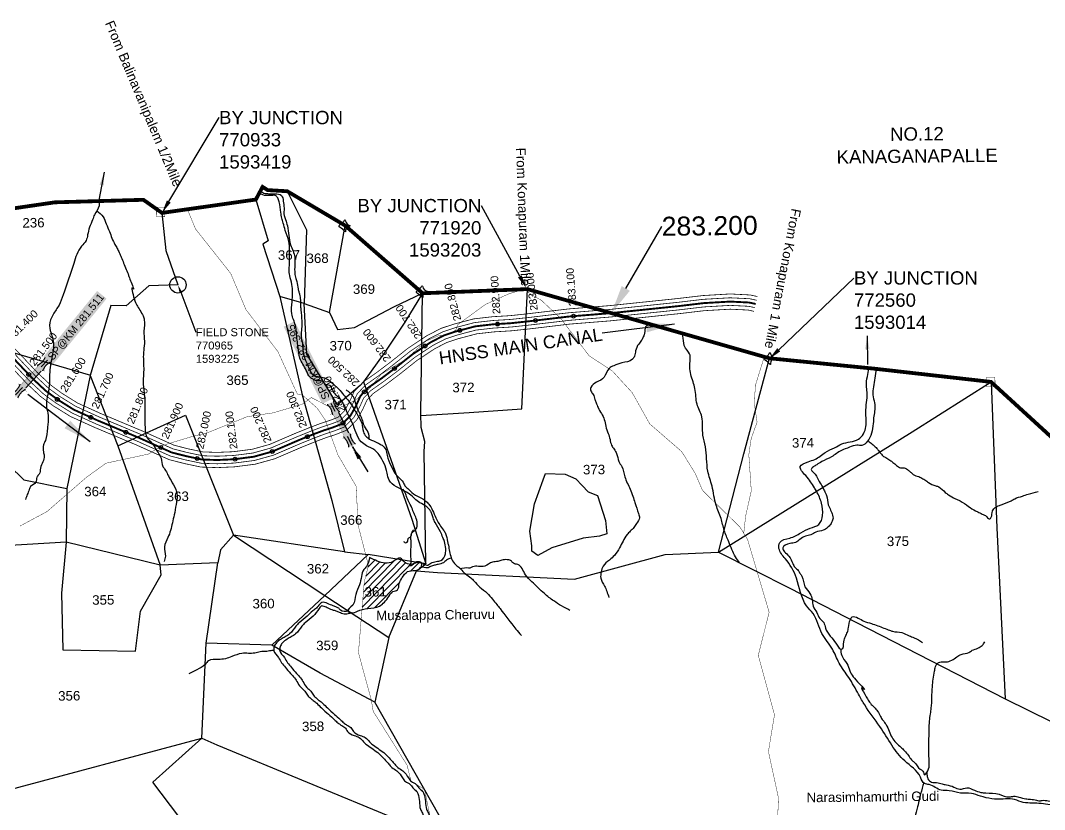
# Model space of a CAD drawing. Header units: feet. Extents: x 764898 to 774910, y 1587357 to 1595279.
# Drawn here: x 770601 to 773295, y 1591840 to 1593917 of the extents above; entities that cross this region are included whole.
import ezdxf
from ezdxf import colors
from ezdxf.entities.mleader import LeaderData, LeaderLine
from ezdxf.enums import TextEntityAlignment as Align
from ezdxf.math import Vec2, Vec3

# ---------------------------------------------------------------- set-up
doc = ezdxf.new("R2010")
doc.units = ezdxf.units.FT
doc.header["$LTSCALE"] = 15
doc.header["$MEASUREMENT"] = 0
doc.header["$PDMODE"] = 32
doc.header["$PDSIZE"] = 10
doc.linetypes.add('HIDDEN2', pattern=[0.1875, 0.125, -0.0625])
for name, color, linetype in [('CANAL1', 7, 'Continuous'), ('CRDS STONES', 7, 'Continuous'), ('CSMark', 72, 'Continuous'), ('HILL', 17, 'Continuous'), ('PLOT', 7, 'Continuous'), ('PLOT NO', 7, 'Continuous'), ('ROADS', 6, 'Continuous'), ('STRUCTURE', 5, 'Continuous'), ('TANKS-STREAM', 4, 'Continuous'), ('VILLAGE STONES', 240, 'Continuous')]:
    doc.layers.add(name, color=color, linetype=linetype)
doc.layers.add('VILLAGE BOUNDRY', color=5, linetype='HIDDEN2', lineweight=100)
doc.styles.add('CANAL', font='Cambria.ttf')
doc.styles.get("Standard").update_dxf_attribs({"font": 'arial.ttf'})
doc.linetypes.add('DOTS', pattern='A,1e-06,-3,["●",Standard,S=3,R=0,X=-1.25,Y=-1.25],-3', length=6.000001)
doc.dimstyles.new('CRDS', dxfattribs={"dimtxt": 20, "dimasz": 35, "dimexe": 0.18, "dimexo": 0.0625, "dimgap": 0.09, "dimtad": 0, "dimtih": 1, "dimtoh": 1, "dimdec": 0, "dimzin": 2, "dimdsep": 46, "dimtxsty": 'CANAL', "dimcen": 0.09, "dimclrt": 256, "dimadec": 0, "dimazin": 0, "dimtfac": 1, "dimtdec": 0, "dimtofl": 0, "dimtmove": 0, "dimatfit": 3, "dimfxl": 1, "dimtfill": 2, "dimtfillclr": 5, "dimtolj": 1, "dimtzin": 0, "dimarcsym": 0})
doc.dimstyles.get("Standard").update_dxf_attribs({"dimtxt": 0.18, "dimasz": 0.18, "dimexe": 0.18, "dimexo": 0.0625, "dimgap": 0.09, "dimtad": 0, "dimtih": 1, "dimtoh": 1, "dimdec": 4, "dimzin": 0, "dimdsep": 46, "dimtxsty": 'Standard', "dimcen": 0.09, "dimadec": 0, "dimazin": 0, "dimtfac": 1, "dimtdec": 4, "dimtofl": 0, "dimtmove": 0, "dimatfit": 3, "dimfxl": 1, "dimtolj": 1, "dimtzin": 0, "dimarcsym": 0})

# ---------------------------------------------------------------- blocks, each defined once
blk = doc.blocks.new('SP')
at = {"layer": 'STRUCTURE'}
h = blk.add_hatch(dxfattribs=at)
h.set_pattern_fill('DASH', color=256, scale=8, style=0)
edge = h.paths.add_edge_path()
edge.add_spline(control_points=[(769825.7, 1706742.1), (769825.3, 1706741.8), (769823.8, 1706740.8), (769820.9, 1706740.3), (769817, 1706739.7), (769811.4, 1706738.9), (769804, 1706739.7), (769798.4, 1706741), (769795.6, 1706741.6)], knot_values=[0, 0, 0, 0, 1.613557, 5.24513, 8.624976, 13.470124, 22.190216, 30.746377, 30.746377, 30.746377, 30.746377], degree=3, periodic=0)
edge.add_line((769795.6, 1706741.6), (769792.6, 1706739.6))
edge.add_line((769792.6, 1706739.6), (769732.6, 1706739.6))
edge.add_line((769732.6, 1706739.6), (769729.6, 1706741.6))
edge.add_spline(control_points=[(769729.6, 1706741.6), (769726.9, 1706740.9), (769721.3, 1706739.5), (769713.9, 1706738.5), (769708.3, 1706739.1), (769704.4, 1706739.6), (769701.5, 1706740), (769700, 1706741), (769699.5, 1706741.3)], knot_values=[0, 0, 0, 0, 8.556161, 17.276253, 22.121402, 25.501247, 29.13282, 30.746377, 30.746377, 30.746377, 30.746377], degree=3, periodic=0)
edge.add_line((769699.5, 1706741.3), (769699.5, 1706722.1))
edge.add_spline(control_points=[(769699.5, 1706722.1), (769700, 1706722.4), (769701.4, 1706723.4), (769704.3, 1706724), (769708.2, 1706724.5), (769713.8, 1706725.3), (769721.2, 1706724.5), (769726.8, 1706723.3), (769729.6, 1706722.6)], knot_values=[0, 0, 0, 0, 1.613557, 5.24513, 8.624976, 13.470124, 22.190216, 30.746377, 30.746377, 30.746377, 30.746377], degree=3, periodic=0)
edge.add_line((769729.6, 1706722.6), (769732.6, 1706724.6))
edge.add_line((769732.6, 1706724.6), (769792.6, 1706724.6))
edge.add_line((769792.6, 1706724.6), (769795.6, 1706722.6))
edge.add_spline(control_points=[(769795.6, 1706722.6), (769798.4, 1706723.3), (769803.9, 1706724.8), (769811.3, 1706725.8), (769817, 1706725.1), (769820.9, 1706724.7), (769823.8, 1706724.2), (769825.2, 1706723.3), (769825.7, 1706723)], knot_values=[0, 0, 0, 0, 8.556161, 17.276253, 22.121402, 25.501247, 29.13282, 30.746377, 30.746377, 30.746377, 30.746377], degree=3, periodic=0)
edge.add_line((769825.7, 1706723), (769825.7, 1706742.1))
h.paths.add_polyline_path([(769764.2, 1706732.1, -1), (769761.1, 1706732.1, -1)], flags=0)
h.paths.add_polyline_path([(769761.1, 1706732.1, 1), (769764.2, 1706732.1, 1)], flags=16)
at = {"layer": 'STRUCTURE', "const_width": 0.628}
for points in [[(769726.6, 1706747.6), (769726.6, 1706743.6), (769732.6, 1706739.6), (769792.6, 1706739.6), (769798.6, 1706743.6), (769798.6, 1706747.6)], [(769726.6, 1706716.6), (769726.6, 1706720.6), (769732.6, 1706724.6), (769792.6, 1706724.6), (769798.6, 1706720.6), (769798.6, 1706716.6)]]:
    blk.add_lwpolyline(points, dxfattribs=at)
at = {"layer": 'STRUCTURE', "color": 3}
blk.add_lwpolyline([(769732.6, 1706724.6), (769792.6, 1706724.6)], dxfattribs=at)
blk.add_lwpolyline([(769732.6, 1706724.6), (769792.6, 1706724.6)], dxfattribs=at)
at = {"layer": 'STRUCTURE', "color": 0}
blk.add_circle((769762.6, 1706732.1), 1.55, dxfattribs=at)
at = {"layer": 'STRUCTURE'}
for points in [[(769699.5, 1706741.3), (769700.9, 1706740.5), (769704.4, 1706739.6), (769707.8, 1706739.2), (769712.6, 1706738.8), (769721.3, 1706739.7), (769729.6, 1706741.6)], [(769699.5, 1706722.1), (769700.9, 1706723), (769704.4, 1706724), (769707.7, 1706724.5), (769712.5, 1706725), (769721.2, 1706724.4), (769729.6, 1706722.6)], [(769825.7, 1706742.1), (769824.3, 1706741.3), (769820.8, 1706740.3), (769817.5, 1706739.8), (769812.7, 1706739.2), (769804, 1706739.9), (769795.6, 1706741.6)], [(769825.7, 1706723), (769824.3, 1706723.8), (769820.8, 1706724.7), (769817.4, 1706725.1), (769812.6, 1706725.5), (769803.9, 1706724.6), (769795.6, 1706722.6)]]:
    blk.add_spline(points, degree=3, dxfattribs=at)
at = {"layer": 'STRUCTURE', "color": 0}
blk.add_text('STREAM', height=5, dxfattribs=at).set_placement((769684.3, 1706732.1), align=Align.MIDDLE_CENTER)
for points in [[(769727.4, 1706732.1), (769700.8, 1706732.1)], [(769824.4, 1706732.1), (769800.5, 1706732.1)]]:
    blk.add_leader(points, dimstyle='Standard', override={"dimasz": 10, "dimgap": 0.09, "dimtad": 0}, dxfattribs=at)

msp = doc.modelspace()

# ---------------------------------------------------------------- hatches: boundary and pattern name
at = {"layer": 'TANKS-STREAM'}
h = msp.add_hatch(dxfattribs=at)
h.set_pattern_fill('ANSI31,_O', color=256, scale=100, angle=0.6396)
h.set_pattern_definition([(45.6396011, (0, 0), (-8.93695118, 8.7396169), [])])
edge = h.paths.add_edge_path()
edge.add_spline(control_points=[(771499.6, 1592366.6), (771504.7, 1592367.9), (771520.2, 1592370.5), (771542.1, 1592371.6), (771559.7, 1592386.5), (771570.1, 1592400.2), (771578.2, 1592415.7), (771597, 1592416.7), (771595.8, 1592436.9), (771606.2, 1592451.5), (771618.1, 1592471.4), (771637.2, 1592468.7), (771645.1, 1592470.8)], knot_values=[176.336981, 176.336981, 176.336981, 176.336981, 192.560272, 223.994305, 241.097374, 261.161256, 277.975686, 291.087697, 308.471016, 326.954409, 348.3957, 373.297709, 373.297709, 373.297709, 373.297709], degree=3, periodic=0)
edge.add_line((771645.1, 1592470.8), (771649.6, 1592474.1))
edge.add_spline(control_points=[(771649.6, 1592474.1), (771651.3, 1592475.7), (771653, 1592477.4), (771654.9, 1592478.1)], knot_values=[87.621125, 87.621125, 87.621125, 87.621125, 94.424577, 94.424577, 94.424577, 94.424577], degree=3, periodic=0)
edge.add_spline(control_points=[(771654.9, 1592478.1), (771656.6, 1592481.4), (771657.4, 1592486.1), (771656.3, 1592489)], knot_values=[152.926122, 152.926122, 152.926122, 152.926122, 163.287057, 163.287057, 163.287057, 163.287057], degree=3, periodic=0)
edge.add_line((771656.3, 1592489), (771645.1, 1592490.8))
edge.add_spline(control_points=[(771645.1, 1592490.8), (771641.9, 1592489.9), (771639, 1592488.7), (771636.4, 1592487.7)], knot_values=[130.978799, 130.978799, 130.978799, 130.978799, 139.926666, 139.926666, 139.926666, 139.926666], degree=3, periodic=0)
edge.add_spline(control_points=[(771636.4, 1592487.7), (771635.3, 1592486.8), (771632.8, 1592484.5), (771629.3, 1592482.8), (771627.3, 1592482.7)], knot_values=[5.105257, 5.105257, 5.105257, 5.105257, 9.377404, 15.71075, 15.71075, 15.71075, 15.71075], degree=3, periodic=0)
edge.add_spline(control_points=[(771627.3, 1592482.7), (771627.5, 1592483.7), (771627.7, 1592484.7), (771627.9, 1592485.7)], knot_values=[0.832651, 0.832651, 0.832651, 0.832651, 3.986287, 3.986287, 3.986287, 3.986287], degree=3, periodic=0)
edge.add_spline(control_points=[(771627.9, 1592485.7), (771622.2, 1592485.3), (771613.6, 1592488.2), (771607.9, 1592495.3), (771606.5, 1592497)], knot_values=[96.810551, 96.810551, 96.810551, 96.810551, 115.418045, 121.599929, 121.599929, 121.599929, 121.599929], degree=3, periodic=0)
edge.add_line((771606.5, 1592497), (771591.4, 1592499.4))
edge.add_spline(control_points=[(771591.4, 1592499.4), (771588.3, 1592497.5), (771577.9, 1592490), (771553.2, 1592486.5), (771533, 1592497), (771519.4, 1592504.1)], knot_values=[0, 0, 0, 0, 10.338705, 32.139512, 77.355787, 77.355787, 77.355787, 77.355787], degree=3, periodic=0)
edge.add_spline(control_points=[(771519.4, 1592504.1), (771518.3, 1592498.4), (771517.3, 1592492.7), (771515.3, 1592487.6)], knot_values=[555.847876, 555.847876, 555.847876, 555.847876, 572.803601, 572.803601, 572.803601, 572.803601], degree=3, periodic=0)
edge.add_line((771515.3, 1592487.6), (771516.5, 1592483))
edge.add_line((771516.5, 1592483), (771505.6, 1592439.6))
edge.add_line((771505.6, 1592439.6), (771499.6, 1592366.6))

# ---------------------------------------------------------------- linework, layer by layer
at = {"layer": 'CANAL1', "color": 1, "linetype": 'HIDDEN2', "ltscale": 6, "const_width": 5}
msp.add_lwpolyline([(770480.9, 1593135.8), (770622.8, 1592985.7), (770632.6, 1592975.3), (770667.3, 1592942.8), (770698.6, 1592919.7), (770741.7, 1592892.8), (770804, 1592864.6), (770912.5, 1592819.1), (770998.8, 1592780.3), (771037.9, 1592770.4), (771078.7, 1592761.7), (771119.2, 1592760.4), (771162.1, 1592762.3), (771214.6, 1592769), (771263.5, 1592782.6), (771334.8, 1592813.3), (771372, 1592828.3), (771399.2, 1592838.4), (771423.3, 1592846.3), (771448, 1592856), (771449.8, 1592857.8), (771469.8, 1592878), (771483.6, 1592902.6), (771495.6, 1592929.1), (771515.9, 1592950.6), (771551.7, 1592975.8), (771588.6, 1593003.8), (771632.1, 1593038.3), (771680.7, 1593070.5), (771715.5, 1593088.5), (771747.5, 1593099), (771797.5, 1593112.2), (771845.3, 1593117.7), (771890.3, 1593120.4), (771937.8, 1593125.4), (772003.9, 1593133.3), (772044.5, 1593138.1), (772152.3, 1593146.8), (772332.3, 1593165.5), (772355.8, 1593168.3), (772398.8, 1593173.4), (772468.3, 1593177.4), (772518.2, 1593174.9), (772535.4, 1593171.1)], dxfattribs=at)
at = {"layer": 'CANAL1', "color": 5, "const_width": 2}
for points in [[(770488.1, 1593142.8), (770639.7, 1592982.4), (770673.7, 1592950.5), (770704.2, 1592928), (770746.5, 1592901.7), (770808, 1592873.8), (770916.4, 1592828.3), (771002.2, 1592789.8), (771040.2, 1592780.1), (771079.9, 1592771.7), (771119.1, 1592770.4), (771161.3, 1592772.3), (771212.7, 1592778.8), (771260.2, 1592792.1), (771331, 1592822.5), (771368.4, 1592837.6), (771395.9, 1592847.9), (771419.9, 1592855.7), (771442.4, 1592864.5), (771461.7, 1592884.1), (771474.6, 1592907.1), (771487.2, 1592934.8), (771509.4, 1592958.2), (771545.8, 1592983.8), (771582.5, 1593011.7), (771626.3, 1593046.4), (771675.6, 1593079.2), (771711.7, 1593097.7), (771744.6, 1593108.6), (771795.6, 1593122.1), (771844.4, 1593127.6), (771889.5, 1593130.3), (771936.7, 1593135.3), (772002.7, 1593143.2), (772043.6, 1593148), (772151.4, 1593156.7), (772331.2, 1593175.5), (772398, 1593183.4), (772468.2, 1593187.4), (772519.6, 1593184.9), (772537.7, 1593180.9)], [(770473.7, 1593128.9), (770625.5, 1592968.2), (770660.8, 1592935.1), (770693, 1592911.4), (770737, 1592884), (770800, 1592855.4), (770908.5, 1592809.9), (770995.5, 1592770.9), (771035.6, 1592760.6), (771077.5, 1592751.8), (771119.3, 1592750.4), (771163, 1592752.3), (771216.6, 1592759.2), (771266.8, 1592773.2), (771338.7, 1592804.1), (771375.6, 1592819), (771402.5, 1592829), (771426.7, 1592836.9), (771453.7, 1592847.5), (771477.8, 1592871.9), (771492.5, 1592898), (771504.1, 1592923.5), (771522.5, 1592943), (771557.6, 1592967.7), (771594.8, 1592995.9), (771638, 1593030.2), (771685.8, 1593061.9), (771719.4, 1593079.2), (771750.3, 1593089.4), (771799.3, 1593102.4), (771846.2, 1593107.7), (771891.1, 1593110.4), (771938.9, 1593115.5), (772005, 1593123.3), (772045.5, 1593128.1), (772153.2, 1593136.8), (772333.4, 1593155.6), (772399.7, 1593163.4), (772468.3, 1593167.4), (772516.9, 1593165), (772533.1, 1593161.4)]]:
    msp.add_lwpolyline(points, dxfattribs=at)
at = {"layer": 'CANAL1', "color": 1, "const_width": 2}
for points in [[(770495.3, 1593149.7), (770646.7, 1592989.5), (770680.1, 1592958.2), (770709.8, 1592936.3), (770751.2, 1592910.5), (770812, 1592882.9), (770920.4, 1592837.4), (771005.5, 1592799.3), (771042.4, 1592789.8), (771081.1, 1592781.7), (771119.1, 1592780.5), (771160.4, 1592782.2), (771210.7, 1592788.7), (771256.8, 1592801.5), (771327.1, 1592831.8), (771364.7, 1592846.9), (771392.6, 1592857.3), (771416.6, 1592865.1), (771436.8, 1592873.1), (771453.7, 1592890.1), (771465.7, 1592911.6), (771478.8, 1592940.5), (771502.8, 1592965.8), (771539.9, 1592991.9), (771576.4, 1593019.6), (771620.4, 1593054.5), (771670.6, 1593087.8), (771707.8, 1593107), (771741.8, 1593118.2), (771793.8, 1593131.9), (771843.6, 1593137.6), (771888.7, 1593140.3), (771935.6, 1593145.3), (772001.5, 1593153.1), (772042.6, 1593158), (772150.4, 1593166.7), (772330.1, 1593185.4), (772397.1, 1593193.3), (772468.2, 1593197.5), (772520.9, 1593194.8), (772540, 1593190.6)], [(770466.6, 1593121.9), (770618.5, 1592961.1), (770654.4, 1592927.4), (770687.4, 1592903.1), (770732.3, 1592875.2), (770796, 1592846.3), (770904.5, 1592800.7), (770992.2, 1592761.4), (771033.3, 1592750.9), (771076.3, 1592741.8), (771119.3, 1592740.4), (771163.8, 1592742.4), (771218.6, 1592749.4), (771270.2, 1592763.7), (771342.5, 1592794.8), (771379.2, 1592809.6), (771405.8, 1592819.5), (771430.1, 1592827.4), (771459.3, 1592838.9), (771485.9, 1592865.9), (771501.4, 1592893.5), (771512.5, 1592917.8), (771529.1, 1592935.4), (771563.5, 1592959.6), (771600.9, 1592988), (771643.9, 1593022.1), (771690.8, 1593053.3), (771723.3, 1593070), (771753.2, 1593079.8), (771801.2, 1593092.5), (771847, 1593097.7), (771892, 1593100.4), (771940.1, 1593105.5), (772006.2, 1593113.4), (772046.5, 1593118.2), (772154.1, 1593126.8), (772334.5, 1593145.7), (772400.6, 1593153.5), (772468.4, 1593157.4), (772515.6, 1593155.1), (772530.9, 1593151.7)]]:
    msp.add_lwpolyline(points, dxfattribs=at)
at = {"layer": 'CANAL1', "color": 17, "linetype": 'ByBlock', "lineweight": -2}
msp.add_circle((771015.4, 1593221.4), 21.5, dxfattribs=at)
at = {"layer": 'CSMark', "color": 3}
for p in [(771855.9, 1593118.3), (771955.9, 1593127.6), (772055.8, 1593139), (771757.1, 1593101.6), (771665.9, 1593060.7), (771585.1, 1593001.1), (771505.8, 1592939.8), (770698.1, 1592920), (770786.2, 1592872.7), (771449.8, 1592857.8), (770878.4, 1592833.4), (771355.9, 1592821.8), (770970.2, 1592793.2), (771065.8, 1592764.4), (771165.6, 1592762.7), (771263.6, 1592782.7)]:
    msp.add_point(p, dxfattribs=at)
at = {"layer": 'CSMark'}
msp.add_point((770622.8, 1592985.7), dxfattribs=at)
at = {"layer": 'HILL', "color": 17}
msp.add_lwpolyline([(771940.9, 1592573.5), (771953.4, 1592645.4), (771976, 1592708), (771982.1, 1592724.8), (772034.4, 1592723.1), (772062.3, 1592710.8), (772078.9, 1592693.4), (772095, 1592676.4), (772119.5, 1592667.4), (772139.8, 1592601.5), (772143.3, 1592566.3), (772124.4, 1592559.8), (772081.6, 1592554.9), (771999.1, 1592529.7), (771962.2, 1592509.4), (771946.2, 1592520.2), (771946, 1592534.4), (771940.9, 1592573.5)], dxfattribs=at)
at = {"layer": 'PLOT'}
for points in [[(771220.4, 1593446), (771252.7, 1593337.1), (771238.6, 1593328.7), (771283.8, 1593191), (771342.3, 1592931.8), (771420.6, 1592653.5), (771453.7, 1592519.1), (771161.2, 1592562.7)], [(771302.9, 1593467.8), (771353.6, 1593366.5), (771347.9, 1593172.5)], [(770973.4, 1593410.8), (770983.8, 1593311.6), (771015.4, 1593221.4), (770938.6, 1593219.1), (770878.8, 1593166), (770838.5, 1593167), (770784.9, 1592983.1), (770723.4, 1592685.7), (770721.1, 1592544.2), (770708.8, 1592410), (770712.8, 1592260.5), (770903.9, 1592257), (770916.5, 1592362.3), (770971.5, 1592458.3), (770968.5, 1592483.9), (770721.1, 1592544.2), (770339.2, 1592521.8), (770212.9, 1592540), (770076.5, 1592590.9), (770010.7, 1592644.8)], [(771347.9, 1593172.5), (771413.8, 1593148.5), (771455.2, 1593377.6)], [(771667.2, 1592487.2), (771662.9, 1592782.9), (771664.7, 1592808.8), (771655.2, 1592846.4), (771654.2, 1592882.8), (771659.1, 1593199.3), (771612.2, 1593123.6), (771559.5, 1593044.3), (771503.2, 1592966.4), (771495, 1592956.8), (771435.2, 1592905.3), (771354.8, 1593038.8), (771347.9, 1593172.5), (771283.8, 1593191)], [(771413.8, 1593148.5), (771434.9, 1593103.7), (771479.5, 1593109.1), (771583.2, 1593163.2), (771659.1, 1593199.3)], [(771654.4, 1592877.2), (771781.6, 1592885.6), (771920, 1592894.9), (771934.6, 1593210.2)], [(770216.8, 1592921.5), (770340.2, 1592849.5), (770392.1, 1592899.2), (770414.8, 1592898.2), (770440.6, 1593068), (770575.1, 1593045.2), (770785.1, 1592984)], [(772437.9, 1592518.1), (772504.5, 1592776.3), (772571.2, 1593028.2)], [(770784.9, 1592983.1), (770856.9, 1592797.6), (770968.5, 1592483.9)], [(771503.2, 1592966.4), (771630.4, 1592605), (771667.2, 1592487.2)], [(772437.9, 1592518.1), (772639.4, 1592643.3), (772946.9, 1592834.3), (773154.4, 1592966), (773158.5, 1592874.4), (773169.3, 1592582.1), (773191.2, 1592131.8)], [(770414.8, 1592898.2), (770610.1, 1592707.9), (770723.4, 1592685.7)], [(770856.9, 1592797.6), (771034.9, 1592878.4), (771161.2, 1592562.7), (771127.4, 1592523.9), (771120.1, 1592490.2), (770968.5, 1592483.9)], [(771161.2, 1592562.7), (771401.7, 1592403.9)], [(770339.2, 1592521.8), (770321.9, 1592384.7), (770401, 1592398.3), (770480.1, 1592385.4), (770368.4, 1592152.3), (770321.7, 1592129.7), (770332.4, 1591963), (770522.6, 1592037.1), (770547.4, 1591886.1), (771078, 1592028.6), (771089.3, 1592278.1)], [(771453.7, 1592519.1), (771515.6, 1592511.6), (771401.7, 1592403.9), (771262, 1592272.7), (771089.3, 1592278.1), (771120.1, 1592490.2)], [(771570, 1592293.2), (771642.6, 1592468.9), (771667.2, 1592487.2), (771515.6, 1592511.6)], [(771642.6, 1592468.9), (771698.3, 1592464.4), (772058.8, 1592447), (772297.2, 1592511.3), (772437.9, 1592518.1), (772624.7, 1592423.3), (772800.6, 1592332.4), (773191.2, 1592131.8), (773497.7, 1591980.5)], [(771401.7, 1592403.9), (771570, 1592293.2), (771533.8, 1592123)], [(771018, 1591822.2), (770949.6, 1591912.1), (771078, 1592028.6), (771117.8, 1592010.6), (771592.8, 1591814.5), (771745.9, 1591749.4), (771533.8, 1592123), (771389.3, 1592199), (771262, 1592272.7)]]:
    msp.add_lwpolyline(points, dxfattribs=at)
at = {"layer": 'ROADS', "linetype": 'DOTS', "ltscale": 0.5, "const_width": 1}
for points in [[(771679, 1591820.8), (771664.1, 1591893.4), (771628.6, 1591914.9), (771618.2, 1591957.2), (771529.1, 1592098.9), (771524.3, 1592128), (771490.3, 1592253.3), (771497.5, 1592340.9), (771505.6, 1592439.6), (771516.5, 1592483), (771505.1, 1592527.6), (771489.6, 1592588), (771484.1, 1592691.6), (771436.2, 1592774), (771402.8, 1592866.1), (771381.2, 1592897.4), (771342.3, 1592931.8), (771329.3, 1592934.3), (771278.5, 1593045.5), (771194.2, 1593156.6), (771154.3, 1593251.4), (771061.6, 1593368.6), (771040.3, 1593420.3)], [(772589.1, 1591723.7), (772595.3, 1591870.5), (772568.8, 1591993.2), (772584.8, 1592089.8), (772542.1, 1592246.3), (772570.7, 1592359.8), (772539, 1592466.8), (772513.9, 1592551.4), (772493.9, 1592584), (772395.5, 1592680.2), (772376.2, 1592725.2), (772340.5, 1592782.8), (772256.5, 1592855.6), (772220.9, 1592919.1), (772210.3, 1592937.9), (772189.6, 1592960.5), (772173.7, 1592977.8), (772158.6, 1592994.4), (772097.1, 1593034.7), (772022.7, 1593132.8), (771971.6, 1593180.7), (771944.1, 1593196.3), (771927.9, 1593209.9), (771887.7, 1593198.6), (771824.1, 1593169.8), (771751, 1593116.3), (771746.5, 1593102.8), (771724, 1593089.1), (771700, 1593087.2), (771668.6, 1593073.8), (771612.4, 1593023.6), (771549.9, 1592986.1), (771519.2, 1592948.3), (771480.9, 1592916.9), (771443.7, 1592899.6), (771412.9, 1592900.9), (771366.4, 1592924.8), (771341.8, 1592906.9), (771265.9, 1592884.6), (771197.4, 1592874.4), (771091.7, 1592831.6), (771051.1, 1592821.7), (770974.5, 1592798.7), (770937.7, 1592776.1), (770879.5, 1592763.5), (770826.2, 1592752), (770775.3, 1592715.4), (770670.9, 1592624.7), (770600, 1592586.6)]]:
    msp.add_lwpolyline(points, dxfattribs=at)
at = {"layer": 'ROADS', "linetype": 'HIDDEN2', "ltscale": 10, "const_width": 1}
msp.add_lwpolyline([(772503.9, 1592567.7), (772508.8, 1592612.6), (772523.7, 1592679.2), (772517.2, 1592774.5), (772523.5, 1592816.9), (772539, 1592860.3), (772531.8, 1592908), (772534.4, 1592956.4), (772547.3, 1592998), (772554, 1593019.5), (772557.6, 1593032.1)], dxfattribs=at)
at = {"layer": 'TANKS-STREAM'}
for points in [[(771232.4, 1593468.5), (771238.5, 1593464.4), (771244.9, 1593462.3), (771256.3, 1593461.3), (771270.2, 1593461.3), (771288, 1593456.2), (771291.2, 1593450.3), (771292.4, 1593442), (771294.5, 1593423.6), (771295, 1593403.9), (771298.6, 1593393.4), (771303.2, 1593376.6), (771311.9, 1593326.5), (771322.8, 1593294.3), (771323, 1593279.8), (771322.6, 1593256.4), (771324.7, 1593241.3), (771328.4, 1593229.9), (771331.7, 1593210.6), (771333.7, 1593202.1), (771336, 1593194.2), (771337.8, 1593164.8), (771339, 1593155.4), (771341.1, 1593126.3), (771341.2, 1593115.4), (771340, 1593097.1), (771339.8, 1593081), (771342.8, 1593068.4), (771343.6, 1593056.5), (771347.4, 1593033.5), (771352.8, 1593018.5), (771359, 1593004.9), (771363.3, 1592995.1), (771369.4, 1592985.4), (771379.6, 1592980.6), (771397.2, 1592978), (771411.7, 1592971.1), (771421.3, 1592962.8), (771431.9, 1592953.8), (771457.3, 1592924.3), (771466.9, 1592912.5), (771490.5, 1592874.5), (771498.8, 1592857.7), (771503.2, 1592834.6), (771510.4, 1592822.4), (771519.6, 1592815.5), (771540.1, 1592805.9), (771550.3, 1592800.4), (771557.8, 1592794.5), (771568, 1592764.9), (771579.2, 1592739), (771589.2, 1592721.6), (771597.4, 1592713.6), (771607.7, 1592702.2), (771612.4, 1592692.7), (771619.8, 1592685.5), (771635.1, 1592671.2), (771656.3, 1592659.9), (771677.6, 1592641.2), (771696.3, 1592603.3), (771704.2, 1592589.7), (771713.9, 1592576.1), (771719.6, 1592567.1), (771724.4, 1592545.4), (771726.9, 1592536.3), (771729.6, 1592519.4), (771731.8, 1592511.9), (771737.6, 1592494.8), (771749.3, 1592482.3), (771758.9, 1592473.6), (771772, 1592460.8), (771785.9, 1592450.4), (771794.1, 1592442.1), (771809.4, 1592426), (771829.2, 1592410), (771842.8, 1592394.1), (771854.2, 1592380.5), (771862.7, 1592369.7), (771904.2, 1592315.6), (771918.9, 1592298.4)], [(770808, 1593442), (770807.9, 1593429.5), (770795.8, 1593405.9), (770791, 1593392.9), (770782.6, 1593373.1), (770777.9, 1593352.7), (770773.8, 1593337.9), (770761.6, 1593323), (770741.1, 1593277.8), (770713.2, 1593194.8), (770702.6, 1593168.1), (770687.1, 1593143.3), (770677.6, 1593114.7), (770683.8, 1593087.1), (770688, 1593068.5), (770683.7, 1593029.3), (770677.3, 1592978.8), (770676.9, 1592956.7), (770671.7, 1592925.5), (770669.2, 1592904.7), (770672.9, 1592884), (770673.8, 1592859.2), (770671.9, 1592844.6), (770666.7, 1592811.6), (770662, 1592800.5), (770661.5, 1592781.9), (770663.7, 1592771.5), (770653.7, 1592738.9), (770650.4, 1592723), (770644.3, 1592715.3), (770641.6, 1592701.7), (770627.9, 1592690.9), (770623.9, 1592682.6), (770619.2, 1592669.4), (770614.5, 1592656.9)], [(771622.5, 1592483.7), (771625.8, 1592482.7), (771633.1, 1592485), (771640.8, 1592491.5), (771646.5, 1592493.5), (771658.5, 1592488.6), (771664.4, 1592485.1), (771675.4, 1592485), (771680.7, 1592489.2), (771687.9, 1592491.7), (771694.8, 1592493.4), (771701.8, 1592494.2), (771706.9, 1592495.6), (771719.1, 1592513.4), (771719.8, 1592527.7), (771716.5, 1592545.9), (771712.4, 1592556.6), (771706, 1592571.7), (771692.3, 1592596), (771686.8, 1592608), (771683.6, 1592619.1), (771679.9, 1592626.2), (771670.4, 1592636.8), (771660.1, 1592643.4), (771644.4, 1592653), (771631.7, 1592664.9), (771616.9, 1592675.9), (771571, 1592707.7), (771565.9, 1592726), (771557.6, 1592751.3), (771544.4, 1592773.9), (771533.1, 1592786.2), (771511.5, 1592797.6), (771497.6, 1592808.6), (771474.2, 1592857.7), (771462.3, 1592882.1), (771453.6, 1592903.8), (771442.2, 1592921.5), (771428.7, 1592934.3), (771421.9, 1592945.8), (771415.1, 1592956.4), (771401.4, 1592961.3), (771398.5, 1592966.1), (771380.1, 1592969), (771371.2, 1592972.9), (771363.5, 1592978.1), (771353, 1592996.3), (771336.5, 1593028.4), (771331.3, 1593057.3), (771326.9, 1593094.7), (771324.4, 1593114.7), (771314.7, 1593145.2), (771315.7, 1593176.9), (771315.2, 1593222.8), (771309.6, 1593245.9), (771307.6, 1593261.9), (771308.8, 1593274.9), (771308.7, 1593289.4), (771307.3, 1593335.8), (771297.6, 1593364.6), (771292.4, 1593384.2), (771288.7, 1593397.1), (771286.3, 1593412.2), (771282, 1593439.6), (771277.9, 1593450.2), (771271.5, 1593456.8), (771261.7, 1593456.7), (771253.3, 1593456.6), (771238.5, 1593458.2), (771229.5, 1593463), (771230.4, 1593462.6)], [(770802.1, 1593416.6), (770818.5, 1593400.6), (770826.8, 1593381.8), (770835.1, 1593361.7), (770849.7, 1593327.6), (770855.9, 1593316.9), (770861.1, 1593306.2), (770866.3, 1593294.4), (770872.5, 1593278.7), (770879.4, 1593262.2), (770885.4, 1593246.4), (770890.6, 1593232), (770897.6, 1593210.8), (770896.2, 1593212.7), (770900.3, 1593185.1), (770907.2, 1593168.3), (770923.7, 1593139.5), (770926.8, 1593129.7), (770925.8, 1593099.9), (770927.1, 1593073), (770925.4, 1593048.3), (770924.5, 1593037.2), (770925.3, 1592997.5), (770924.2, 1592975.2), (770924.4, 1592953.3), (770926.3, 1592938.8), (770928.2, 1592918.6), (770928.3, 1592905.8), (770928.8, 1592846.2), (770934.7, 1592818.9), (770950, 1592800.7), (770959.9, 1592784.8), (770971.1, 1592764.9), (770975.7, 1592743.6), (770981.1, 1592735.7), (770988.3, 1592722.7), (770997.2, 1592706.1), (771009.8, 1592682.9), (771013.3, 1592667.9), (771010.6, 1592643.1), (771005.5, 1592615.8), (771000.8, 1592595.1), (770996, 1592575), (770988.8, 1592556.2), (770980.1, 1592532), (770982.3, 1592507), (770979.5, 1592493)], [(772252.9, 1593119.2), (772244.3, 1593107.7), (772242, 1593089.6), (772239.2, 1593084.2), (772235.2, 1593075.9), (772227.5, 1593065.6), (772219.4, 1593047.4), (772216.3, 1593033.8), (772211, 1593025.5), (772183.6, 1593016.2), (772162.3, 1593008.5), (772149.6, 1593001.4), (772136.3, 1592978.2), (772116.6, 1592965.1), (772101.6, 1592950.9), (772101.7, 1592942.3), (772107.9, 1592932.9), (772111.8, 1592919.8), (772115.6, 1592911.2), (772120.7, 1592898.5), (772137.1, 1592866.8), (772141, 1592849.2), (772147.4, 1592830.3), (772152.1, 1592814.3), (772156, 1592799.6), (772162.7, 1592788.6), (772169.4, 1592777.5), (772175.4, 1592756.2), (772182.9, 1592743.2), (772191.1, 1592716.3), (772205, 1592683.9), (772212.2, 1592665.1), (772217.8, 1592648.3), (772227.1, 1592619.3), (772229.7, 1592608.2), (772222.1, 1592593.7), (772214.8, 1592582.9), (772205.4, 1592573), (772196.9, 1592564), (772177.1, 1592528.9), (772163.8, 1592509.4), (772150.3, 1592496.9), (772134, 1592480.7), (772129, 1592465.9), (772127.8, 1592449.6), (772137.5, 1592428.7), (772143.4, 1592415.2), (772149, 1592398.8)], [(772492.9, 1592490.2), (772482.5, 1592505.3), (772464.3, 1592545.3), (772452.6, 1592575.2), (772444.1, 1592606.6), (772431.3, 1592641.3), (772420.4, 1592691.9), (772409.3, 1592731.4), (772403.3, 1592795.2), (772396.4, 1592825.8), (772393.5, 1592874.1), (772381.2, 1592907.6), (772375.5, 1592948.4), (772370.5, 1592966.6), (772361.8, 1593005.6), (772361.4, 1593040.1), (772347.5, 1593061.9), (772341.3, 1593093.9), (772340.7, 1593091.9)], [(773555.9, 1591585.5), (773546.9, 1591605.3), (773517.5, 1591641), (773489.7, 1591683.8), (773465.9, 1591717), (773431.4, 1591754.4), (773424.2, 1591771.1), (773388.7, 1591806.7), (773369.3, 1591824.2), (773351.7, 1591848.8), (773328.3, 1591851.1), (773280.6, 1591856.7), (773233.3, 1591860.7), (773210.9, 1591868.1), (773186.6, 1591867.8), (773126.6, 1591875.7), (773102.6, 1591882.6), (773073.7, 1591883.8), (773044.7, 1591890), (773023.4, 1591891.3), (772991.7, 1591906.2), (772979.3, 1591909), (772968.8, 1591925.6), (772927.3, 1591968.5), (772893.6, 1592009.6), (772861.9, 1592058.9), (772822.1, 1592115.7), (772806.2, 1592143.7), (772780, 1592188.1), (772755, 1592226), (772737, 1592262.9), (772709.7, 1592303.6), (772686.5, 1592356), (772669.2, 1592376.9), (772642.7, 1592449.2), (772613, 1592501.1), (772596.6, 1592527.5), (772598.5, 1592543.1), (772625, 1592555), (772654, 1592568.7), (772679, 1592581.1), (772701, 1592590.8), (772711.3, 1592614.6), (772708.4, 1592647.2), (772695.4, 1592678.1), (772689.9, 1592687.6), (772666.9, 1592719.5), (772652.6, 1592743.5), (772673.1, 1592755.5), (772705.1, 1592770.4), (772718.5, 1592780.6), (772743, 1592792.9), (772761.5, 1592802.7), (772805.6, 1592815.2), (772825.4, 1592848.6), (772825, 1592886.1), (772828.5, 1592935.3), (772828, 1592974.5), (772830.8, 1593002.5), (772829.2, 1593000.6)], [(772851.8, 1593000.3), (772848.6, 1592976.2), (772844.9, 1592953.1), (772843.6, 1592932), (772847.8, 1592910.9), (772848.5, 1592893.8), (772846.2, 1592876.2), (772844.4, 1592856.1), (772840.2, 1592831), (772828.9, 1592809.4), (772814.4, 1592798.7), (772801.8, 1592799.5), (772781.8, 1592793.8), (772760.8, 1592785.5), (772734.7, 1592768.6), (772709.1, 1592756.3), (772695.8, 1592748), (772687.1, 1592742.3), (772681.5, 1592735.5), (772686.9, 1592728.5), (772695.1, 1592718.1), (772702.3, 1592703.7), (772711.9, 1592688.3), (772716, 1592679.5), (772721.5, 1592666.7), (772726.3, 1592642.4), (772732.5, 1592628), (772737.6, 1592615), (772738.7, 1592607.3), (772737.4, 1592602), (772732.2, 1592591), (772723.8, 1592582.5), (772713, 1592575.6), (772693.6, 1592570.9), (772680.3, 1592563.3), (772666.2, 1592560), (772651.8, 1592551.4), (772640.3, 1592543.5), (772625.1, 1592540.8), (772606.5, 1592529.2), (772622.3, 1592507.5), (772632.8, 1592488.2), (772638.5, 1592478.1), (772647.1, 1592469.7), (772652.1, 1592461.7), (772656.8, 1592454.3), (772664.9, 1592426.7), (772678.1, 1592408.9), (772684.2, 1592392.5), (772686.6, 1592375.8), (772696, 1592359), (772703.9, 1592343.3), (772714.3, 1592332.5), (772718.7, 1592318.2), (772731.3, 1592297.2), (772746.3, 1592278.3), (772753.5, 1592267.5), (772757.4, 1592263.6), (772760.9, 1592262.6), (772767.1, 1592282.1), (772771.2, 1592295.9), (772776.7, 1592307.2), (772779.4, 1592319.2), (772784.4, 1592340.7), (772788.9, 1592347.5), (772804.8, 1592344.5), (772819.4, 1592336.6), (772839.6, 1592330.1), (772872.5, 1592318.1), (772887.7, 1592312.3), (772895.5, 1592309.6), (772919.6, 1592306), (772938.7, 1592297.7), (772952.5, 1592292.6), (772974.5, 1592279.8)], [(771518.7, 1592816), (771516.1, 1592832.5), (771506.3, 1592849.3), (771501.5, 1592863.7), (771489.6, 1592891.2), (771482.4, 1592911.1), (771477.3, 1592926.5), (771469.8, 1592935.1), (771457.9, 1592945.4)], [(772831.5, 1592810.9), (772841.7, 1592802.2), (772852.4, 1592793), (772858.3, 1592785.2), (772866.1, 1592775.5), (772870.1, 1592771), (772877.8, 1592766.6), (772888.5, 1592760.1), (772896.5, 1592753.9), (772905.6, 1592746.3), (772916.5, 1592739.8), (772925.5, 1592739.4), (772937.3, 1592733.1), (772944.4, 1592727.3), (772949.7, 1592722.1), (772964.1, 1592717), (772969.8, 1592714.2), (772980.7, 1592708), (772989.6, 1592701.5), (773009.1, 1592692.5), (773017.3, 1592689.7), (773034, 1592675), (773042.2, 1592669.2), (773060.6, 1592658.4), (773072.8, 1592652.9), (773095.5, 1592638.3), (773113.5, 1592626.9), (773122.3, 1592622.6), (773133.8, 1592616.9), (773141.2, 1592612.8), (773149.9, 1592605.5), (773152.8, 1592606.7), (773157, 1592621.8), (773169.4, 1592638.1), (773176.4, 1592640.6), (773181.2, 1592642.4), (773207.4, 1592653.3), (773217, 1592658.4), (773236.8, 1592665.5), (773252.4, 1592670.8), (773278.1, 1592677.2)], [(771608.7, 1592546.3), (771616.5, 1592542.9), (771619.8, 1592546.8), (771621.3, 1592554), (771628, 1592558.7), (771630.6, 1592568.4), (771636, 1592573), (771642, 1592579), (771641.1, 1592609.9), (771635.1, 1592623.2), (771629.2, 1592638.7), (771618.9, 1592658.6), (771614.8, 1592670.9), (771607.5, 1592683.5)], [(771627.1, 1592481.9), (771629, 1592493.4), (771627.8, 1592508.3), (771628.8, 1592531.1), (771628.6, 1592548.6), (771628.5, 1592558.9), (771630.6, 1592568.4), (771634.8, 1592577)], [(771519.4, 1592504.1), (771560.8, 1592488.9), (771581.6, 1592493.3), (771601, 1592501.8), (771610.9, 1592492), (771628, 1592485.7), (771645.1, 1592490.8), (771655, 1592490.9), (771654.9, 1592478.1), (771619.7, 1592466.7), (771605.7, 1592451.2), (771597.6, 1592435.1), (771593, 1592418.8), (771581.1, 1592414.1), (771570.4, 1592401.6), (771558.5, 1592386.2), (771545.3, 1592375.9), (771515.3, 1592369.4), (771487.7, 1592362.5), (771471.7, 1592357.9), (771462.3, 1592361.9), (771475.3, 1592378.8), (771483, 1592406.4), (771493.1, 1592432), (771498.1, 1592453.9), (771504.6, 1592472.2), (771511.1, 1592480), (771519.4, 1592504.1)], [(771734.4, 1592502.4), (771722, 1592497.1), (771713.8, 1592490.2), (771699.6, 1592485.6), (771690, 1592483.5), (771679.8, 1592480), (771671.3, 1592476.5), (771654.9, 1592478.1), (771649.6, 1592474.1)], [(772046.5, 1592364.6), (772004, 1592389.4), (771979.3, 1592408.9), (771946.6, 1592440), (771929.7, 1592458.6), (771920.7, 1592474.9), (771909.4, 1592485.1), (771897.8, 1592488.8), (771890.6, 1592495.6), (771881.4, 1592498), (771867.2, 1592496.9), (771857.2, 1592493.7), (771842.6, 1592491.7), (771822.5, 1592481.1), (771806, 1592480.3), (771790.6, 1592479.1), (771783.5, 1592475.8), (771775.8, 1592476.5), (771757.8, 1592474.7), (771758.1, 1592474.9)], [(771465.2, 1592362.2), (771443.2, 1592365.4), (771439.9, 1592369), (771432.6, 1592373.1), (771424, 1592376.4), (771408.8, 1592383), (771394.1, 1592385.7), (771384, 1592375.3), (771379.6, 1592370.6), (771370.2, 1592363.5), (771355.3, 1592349.1), (771334.2, 1592331.9), (771325.8, 1592323.1), (771309.3, 1592302.8), (771297.3, 1592295.1), (771286.7, 1592288.9), (771274.4, 1592279.2), (771268.5, 1592269), (771267.6, 1592258.4), (771279.7, 1592240.7), (771288, 1592227), (771298, 1592214.6), (771311.5, 1592198.7), (771322.2, 1592187.1), (771330.5, 1592174.1), (771341.8, 1592158.8), (771349.2, 1592152.4), (771355.9, 1592141.3), (771364.5, 1592133.3), (771371.3, 1592127.4), (771380.7, 1592120), (771392.8, 1592108.2), (771411.7, 1592091.1), (771426.3, 1592077.3), (771436.3, 1592068.7), (771443.9, 1592062.9), (771454.1, 1592056.6), (771461.8, 1592046.2), (771478.7, 1592035.4), (771492.4, 1592029.8), (771503.3, 1592019), (771517.5, 1592007.3), (771548.2, 1591983.9), (771561.7, 1591969.4), (771570.1, 1591960.1), (771578.4, 1591950.9), (771591.6, 1591942.1), (771606.3, 1591923.7), (771613.8, 1591914.3), (771626.7, 1591906.7), (771633.2, 1591897.9), (771642.2, 1591889.2), (771646.7, 1591882.3), (771653.6, 1591841.1), (771658.5, 1591830.9), (771663, 1591820.9), (771666.3, 1591810.1), (771666, 1591787.2), (771660.6, 1591769), (771657.9, 1591760.6), (771656.9, 1591746.8), (771654.3, 1591733.6), (771651.1, 1591716.8), (771649.8, 1591706.2), (771646.4, 1591682.9), (771644.3, 1591670.5), (771650.9, 1591667.5), (771661.5, 1591660.8), (771673.2, 1591652.1), (771683.1, 1591638.8), (771706.1, 1591620.4), (771718.3, 1591607.8), (771729.9, 1591598.4), (771739, 1591588.9), (771749.2, 1591578.1), (771762.4, 1591570.1), (771782, 1591554.6), (771803.5, 1591534.2), (771814.7, 1591525.2), (771827.8, 1591512.9), (771839.4, 1591506.7), (771861.7, 1591488.8), (771876.3, 1591463.1), (771897, 1591454.8), (771903.1, 1591446.1), (771913.1, 1591433.8), (771923.5, 1591426.5), (771942.8, 1591414.4), (771957.2, 1591394.4), (771965.6, 1591387.7), (771978.3, 1591383.5), (771984.4, 1591379.1), (771990.8, 1591371.4), (771998.4, 1591364.3), (772012.1, 1591357.8), (772024.3, 1591358.8), (772031.3, 1591356.5), (772041.1, 1591346.3), (772071, 1591324.7), (772079.9, 1591316.4), (772081.4, 1591308.4), (772083.3, 1591285.7), (772088, 1591275.3), (772091.4, 1591269.1), (772095, 1591262.8), (772098.5, 1591256.6), (772106.7, 1591238.5), (772113.8, 1591224.3), (772116.2, 1591217.2), (772123.4, 1591210.3), (772135, 1591205.7), (772147, 1591202.4), (772160.3, 1591199.2), (772172.6, 1591197.5), (772184, 1591198.5), (772192.4, 1591204.7), (772198.5, 1591207.7), (772213.2, 1591214.7), (772226.2, 1591220.9)], [(771471.7, 1592357.9), (771455.4, 1592354.6), (771449.5, 1592355.7), (771442.7, 1592358), (771434.3, 1592361.4), (771425, 1592364.7), (771410.5, 1592370.1), (771399.7, 1592375.2), (771393.7, 1592376.2), (771387.1, 1592370), (771371, 1592349), (771349.9, 1592331.8), (771341.6, 1592323), (771325, 1592302.7), (771313, 1592295), (771302.4, 1592288.8), (771290.1, 1592279.1), (771284.2, 1592268.9), (771283.3, 1592258.3), (771295.4, 1592240.6), (771303.7, 1592226.9), (771313.8, 1592214.5), (771327.2, 1592198.6), (771337.9, 1592187), (771346.2, 1592174), (771357.5, 1592158.7), (771364.9, 1592152.3), (771371.6, 1592141.2), (771380.2, 1592133.2), (771387, 1592127.3), (771396.5, 1592119.9), (771408.5, 1592108.1), (771427.4, 1592091), (771442, 1592077.2), (771452.1, 1592068.6), (771459.7, 1592062.8), (771469.9, 1592056.5), (771477.5, 1592046.1), (771494.4, 1592035.3), (771508.2, 1592029.7), (771519, 1592018.9), (771533.2, 1592007.2), (771563.9, 1591983.8), (771577.4, 1591969.3), (771585.8, 1591960), (771594.1, 1591950.8), (771607.3, 1591942), (771622, 1591923.6), (771629.5, 1591914.2), (771642.5, 1591906.6), (771648.9, 1591897.8), (771658, 1591889.1), (771662.4, 1591882.2), (771669.4, 1591841), (771674.2, 1591830.8), (771678.7, 1591820.8), (771682, 1591810), (771681.7, 1591787.1), (771676.3, 1591768.9), (771673.6, 1591760.5), (771672.6, 1591746.7), (771670, 1591733.5), (771666.8, 1591716.7), (771665.5, 1591706.1), (771662.1, 1591682.8), (771660, 1591670.4), (771666.6, 1591667.4), (771677.2, 1591660.7), (771689, 1591652), (771698.8, 1591638.7), (771721.8, 1591620.3), (771734, 1591607.7), (771745.7, 1591598.3), (771754.7, 1591588.8), (771764.9, 1591578), (771778.1, 1591570), (771797.7, 1591554.5), (771819.2, 1591534.1), (771830.5, 1591525.1), (771843.5, 1591512.8), (771855.1, 1591506.6), (771877.4, 1591488.7), (771892, 1591463), (771912.7, 1591454.7), (771918.8, 1591446), (771928.8, 1591433.7), (771939.2, 1591426.4), (771958.6, 1591414.3), (771972.9, 1591394.3), (771981.3, 1591387.6), (771994, 1591383.5), (772000.1, 1591379), (772006.6, 1591371.3), (772014.1, 1591364.2), (772029.1, 1591369.6), (772043.7, 1591365.6), (772051.2, 1591358.3), (772063.1, 1591346.8), (772086.8, 1591324.6), (772090.2, 1591309.8), (772091.3, 1591294.4), (772095.9, 1591280.4), (772099.9, 1591270.2), (772103.2, 1591264.7), (772107.7, 1591255.3), (772111.8, 1591246.6), (772119.1, 1591230.2), (772123.2, 1591220.5), (772130.1, 1591213.9), (772140.1, 1591213.4), (772151.2, 1591209.1), (772164.2, 1591204.8), (772177.2, 1591205.6), (772186.8, 1591210.7), (772193, 1591212.5), (772202.1, 1591215.7), (772226.2, 1591220.9)], [(771267.4, 1592259.7), (771256.7, 1592258), (771249.2, 1592256.8), (771231.7, 1592255.6), (771217.9, 1592252.2), (771183.3, 1592251.3), (771157.3, 1592243), (771121.8, 1592235.2), (771095.7, 1592232.2), (771086.8, 1592222.3), (771065.1, 1592208.5), (771044, 1592197.6)], [(772759.1, 1592262.9), (772761.5, 1592246.1), (772774.8, 1592225.2), (772783, 1592205.9), (772809, 1592170.4), (772821.1, 1592156.1), (772814.4, 1592160.8), (772822.1, 1592144.5), (772829.2, 1592131.6), (772837.1, 1592120), (772855.9, 1592099.7), (772863.6, 1592085.1), (772870.1, 1592075.4), (772878.2, 1592064.2), (772894, 1592029.7), (772917.3, 1592004.4), (772926.9, 1591995.1), (772937.3, 1591982.7), (772945.5, 1591971.1), (772952.5, 1591965.1), (772968.2, 1591946.7), (772975, 1591941.8), (772980.1, 1591931.6), (772982.3, 1591933.3), (772991.3, 1591973.6), (772990.6, 1592004.7), (772991.8, 1592050.6), (772992.7, 1592073.1), (772995.2, 1592092.3), (772997.3, 1592107.6), (773000, 1592163.8), (773002.3, 1592183.3), (773005.7, 1592204.4), (773008.6, 1592216.9), (773012.1, 1592223.7), (773019.6, 1592228.4), (773036.1, 1592229), (773064.5, 1592242.1), (773075.8, 1592248.9), (773096.3, 1592254.1), (773105.1, 1592259.5), (773120.1, 1592265.2), (773131.4, 1592272.5), (773138.2, 1592281.7)], [(772985.8, 1591937.5), (772986.5, 1591927.8), (772992.4, 1591916), (772998.1, 1591912.6), (773011.3, 1591911.4), (773025.5, 1591908), (773036.9, 1591905.5), (773056.8, 1591899.6), (773072.4, 1591893.9), (773091, 1591897.8), (773110.5, 1591891.2), (773127.3, 1591885.7), (773141.1, 1591884.2), (773175.4, 1591880.5), (773202.4, 1591873.8), (773214.5, 1591875.4), (773227.9, 1591873.1), (773245.7, 1591868.9), (773258.6, 1591867.6), (773274.2, 1591864.9), (773280, 1591863.2), (773288.7, 1591864.5), (773304.8, 1591863.5), (773324.7, 1591861.5), (773355.3, 1591859.4), (773372.3, 1591863), (773386.5, 1591870.9), (773400, 1591880), (773413.2, 1591890.6), (773435.8, 1591895.2), (773446.4, 1591904.3), (773461.6, 1591912.8), (773474.2, 1591916.5), (773483.8, 1591923.4), (773504.8, 1591932.5)], [(772977.4, 1591910.4), (772969.1, 1591882.1), (772966.3, 1591870.9), (772961.2, 1591847.2), (772954.3, 1591820.5), (772951.5, 1591809.4), (772944.1, 1591782.7), (772937.9, 1591768.6), (772933.7, 1591753.3), (772925.2, 1591730.5), (772917.2, 1591710.6), (772914.1, 1591685.4), (772912, 1591663.7)]]:
    msp.add_spline(points, degree=3, dxfattribs=at)
at = {"layer": 'VILLAGE BOUNDRY', "lineweight": -2, "ltscale": 10, "const_width": 10}
msp.add_lwpolyline([(773558, 1591571.4), (773497.7, 1591980.5), (773488.7, 1592660), (773154.4, 1592966), (772845.7, 1593001), (772571.2, 1593028.2), (771934.6, 1593210.2), (771659.1, 1593199.3), (771455.2, 1593377.6), (771302.9, 1593467.8), (771251.4, 1593470.8), (771238.1, 1593479.3), (771220.4, 1593446), (770973.4, 1593410.8), (770924.6, 1593445.3), (770691.4, 1593438.6), (770550.3, 1593418)], dxfattribs=at)
at = {"layer": 'VILLAGE STONES', "const_width": 1}
for points in [[(770958.4, 1593425.9), (770980.9, 1593426.2), (770981.2, 1593400.9), (770958.7, 1593400.7)], [(773142.2, 1592978.1), (773164.7, 1592978.3), (773165, 1592953), (773142.5, 1592952.8)]]:
    msp.add_lwpolyline(points, close=True, dxfattribs=at)
at = {"layer": 'VILLAGE STONES'}
for points in [[(771443.3, 1593381.4), (771450.4, 1593386.6), (771454.3, 1593392.5), (771459.6, 1593382.7), (771468.2, 1593377), (771457.9, 1593371), (771456, 1593361.2), (771448.6, 1593367.9), (771439.3, 1593376.3), (771443.3, 1593381.5)], [(771646.6, 1593208), (771653.7, 1593213.2), (771657.6, 1593219.1), (771662.9, 1593209.3), (771671.5, 1593203.6), (771661.2, 1593197.6), (771659.3, 1593187.8), (771651.9, 1593194.5), (771642.6, 1593202.9), (771646.5, 1593208.1)], [(772561.5, 1593031.9), (772568.6, 1593037.2), (772572.6, 1593043), (772577.9, 1593033.3), (772586.4, 1593027.5), (772576.1, 1593021.6), (772574.3, 1593011.7), (772566.8, 1593018.5), (772557.6, 1593026.9), (772561.5, 1593032)]]:
    msp.add_spline(points, degree=3, dxfattribs=at)

# ---------------------------------------------------------------- block references
at = {"layer": 'STRUCTURE', "color": 0}
for p, rotation in [((1502556.3, -130319.6), 47.28822582398556), ((2642141.5, 1670083.8), 116.6401414651707)]:
    msp.add_blockref('SP', p, dxfattribs=dict(at, rotation=rotation))

# ---------------------------------------------------------------- texts
at = {"layer": 'CSMark', "color": 1}
for s, rotation, p in [('283.000', 96.7896, (771952.3, 1593153.7)), ('283.100', 94.611, (772054.2, 1593165.3)), ('282.900', 93.4536, (771853.6, 1593144.6)), ('282.800', 104.8176, (771751.1, 1593127.3)), ('281.400', 44.5638, (770570.3, 1593079.7)), ('282.700', 123.5341, (771650.6, 1593082.2)), ('281.500', 52.9233, (770630.5, 1593012.2)), ('282.600', 127.1823, (771569.1, 1593022.1)), ('281.600', 58.0707, (770712.8, 1592942)), ('282.500', 136.5881, (771487.7, 1592959.2)), ('281.700', 65.6146, (770796.3, 1592897.1)), ('282.400', 114.1976, (771447.8, 1592887.5)), ('281.800', 67.2364, (770889.5, 1592857.4)), ('282.300', 111.9544, (771346.1, 1592846.3)), ('281.900', 65.847, (770980, 1592817.7)), ('282.000', 78.0596, (771072.4, 1592790)), ('282.100', 97.2852, (771162.4, 1592788.9)), ('282.200', 113.2116, (771253.1, 1592806.9))]:
    msp.add_text(s, height=20, rotation=rotation, dxfattribs=at).set_placement(p, align=Align.MIDDLE_LEFT)
at = {"layer": 'PLOT NO'}
for s, rotation, p in [('From Balinavanipalem 1/2Mile', 292.7701, (770823, 1593910.3)), ('From Konapuram 1Mile', 272.1231, (771904.8, 1593582)), ('From Konapuram 1 Mile', 258.9744, (772630.3, 1593423.9)), ('Musalappa Cheruvu', 0.6396, (771537, 1592338.6)), ('Narasimhamurthi Gudi', 0.6396, (772669.2, 1591859.6))]:
    msp.add_text(s, height=25, rotation=rotation, dxfattribs=at).set_placement(p)
for s, p in [('236', (770635.4, 1593385)), ('367', (771307.6, 1593300)), ('368', (771382.8, 1593291.5)), ('369', (771504.8, 1593210.2)), ('370', (771443.5, 1593061.3)), ('365', (771172, 1592970.5)), ('372', (771766.5, 1592951.4)), ('371', (771588, 1592906.3)), ('374', (772659.8, 1592805.7)), ('373', (772110.1, 1592735.3)), ('364', (770798.1, 1592677.6)), ('363', (771015, 1592664.8)), ('366', (771471.5, 1592602.5)), ('375', (772909.5, 1592546.6)), ('362', (771383.8, 1592474.3)), ('361', (771535.6, 1592413.6)), ('355', (770819, 1592392.2)), ('360', (771240.7, 1592382.5)), ('359', (771408.2, 1592272.4)), ('356', (770729.4, 1592139.8)), ('358', (771371, 1592059.4))]:
    msp.add_text(s, height=25, rotation=0.6396, dxfattribs=at).set_placement(p, align=Align.MIDDLE_CENTER)
at = {"layer": 'STRUCTURE', "color": 5, "char_height": 20, "attachment_point": 1, "bg_fill": 1, "box_fill_scale": 1.3, "bg_fill_color": 7, "bg_fill_true_color": 16777215, "bg_fill_transparency": 4390977}
for s, insert, width, rotation in [('\\pi0.72756;SP@KM 281.511', (770670.2, 1593033), 211.373, 50.8273), ('\\pi0.72756;SP@KM 282.395', (771398, 1592916.2), 215.384, 116.5577)]:
    msp.add_mtext(s, dxfattribs=dict(at, insert=insert, width=width, rotation=rotation))
at = {"layer": 'VILLAGE STONES'}
msp.add_text('HNSS MAIN CANAL', height=33.904, rotation=8.3822, dxfattribs=at).set_placement((771704.7, 1593011.7))
at = {"layer": 'VILLAGE STONES', "insert": (772788.8, 1593634.3), "char_height": 35, "width": 334.617, "attachment_point": 1, "rotation": 0.6396}
msp.add_mtext('\\pi99.803;{\\C1;NO.12 \\P\\pi-41.558;KANAGANAPALLE}', dxfattribs=at)

# ---------------------------------------------------------------- leaders
at = {"layer": 'CRDS STONES', "color": 1}
ml = msp.add_multileader_mtext('Standard', dxfattribs=at)
ml.set_content('BY JUNCTION\\P770933\\P1593419', color=1)
ml.set_leader_properties()
ml.build(insert=Vec2(0, 0))
ml.multileader.update_dxf_attribs({"dogleg_length": 0.36, "arrow_head_size": 35})
ctx = ml.context
ctx.base_point, ctx.char_height, ctx.arrow_head_size, ctx.landing_gap_size, ctx.plane_origin = Vec3(771123.5, 1593661.5), 35, 35, 0.09, Vec3(771175.3, 1593525.7)
notes = []
notes.append((ctx, [(0, (1, 1, 0), (771123.5, 1593661.5), (1, 0), 1.396927018504357e-11, [(0, [(770973.4, 1593410.8)], 0, [])])]))
ctx.mtext.insert, ctx.mtext.flow_direction = Vec3(771123.6, 1593679.3), 5
ml = msp.add_multileader_mtext('Standard', dxfattribs=at)
ml.set_content('BY JUNCTION\\P771920\\P1593203', color=1)
ml.set_leader_properties()
ml.build(insert=Vec2(0, 0))
ml.multileader.update_dxf_attribs({"dogleg_length": 0.36, "arrow_head_size": 35})
ctx = ml.context
ctx.base_point, ctx.char_height, ctx.arrow_head_size, ctx.landing_gap_size, ctx.plane_origin = Vec3(771495.1, 1593429.7), 35, 35, 0.09, Vec3(772227.3, 1593369.2)
ctx.text_align_type = 2
notes.append((ctx, [(1, (1, 1, 0), (771813.7, 1593429.7), (-1, 0), 1.396927018504357e-11, [(0, [(771931.5, 1593213.2)], 0, [])])]))
ctx.mtext.insert, ctx.mtext.alignment, ctx.mtext.flow_direction = Vec3(771813.6, 1593447.5), 3, 5
ml = msp.add_multileader_mtext('Standard', dxfattribs=at)
ml.set_content('BY JUNCTION\\P772560\\P1593014', color=1)
ml.set_leader_properties()
ml.build(insert=Vec2(0, 0))
ml.multileader.update_dxf_attribs({"dogleg_length": 0.36, "arrow_head_size": 35})
ctx = ml.context
ctx.base_point, ctx.char_height, ctx.arrow_head_size, ctx.landing_gap_size, ctx.plane_origin = Vec3(772793.6, 1593239.3), 35, 35, 0.09, Vec3(772814.8, 1592812.2)
notes.append((ctx, [(0, (1, 1, 0), (772793.6, 1593239.3), (1, 0), 1.396927018504357e-11, [(0, [(772570.7, 1593026.3)], 0, [])])]))
ctx.mtext.insert, ctx.mtext.flow_direction = Vec3(772793.7, 1593257.2), 5
ml = msp.add_multileader_mtext('Standard', dxfattribs=at)
ml.set_content('FIELD STONE\\P770965\\P1593225', color=1)
ml.set_leader_properties()
ml.build(insert=Vec2(0, 0))
ml.multileader.update_dxf_attribs({"dogleg_length": 0.36, "arrow_head_size": 21})
ctx = ml.context
ctx.base_point, ctx.char_height, ctx.arrow_head_size, ctx.landing_gap_size, ctx.plane_origin = Vec3(771062.4, 1593096.6), 21, 21, 0.054, Vec3(771185.7, 1593056.2)
notes.append((ctx, [(0, (1, 1, 0), (771062.4, 1593096.6), (1, 0), 8.381562111026141e-12, [(0, [(771015.4, 1593221.4)], 0, [])])]))
ctx.mtext.insert, ctx.mtext.flow_direction = Vec3(771062.5, 1593107.3), 5
at = {"layer": 'VILLAGE BOUNDRY', "linetype": 'ByBlock', "lineweight": -2}
for points in [[(770821.3, 1593518.2), (770807.3, 1593444.5)], [(772828.8, 1593086.9), (772829.3, 1593011.9)], [(771474.8, 1592794.8), (771514.6, 1592729.4)]]:
    msp.add_leader(points, dimstyle='CRDS', override={"dimgap": 0.09, "dimtad": 0}, dxfattribs=at)
at = {"layer": 'VILLAGE STONES'}
for points in [[(772322.1, 1593117.7), (772131.3, 1593094.7)], [(770784.3, 1592808.6), (770620.5, 1592932.8)]]:
    msp.add_leader(points, dimstyle='Standard', override={"dimasz": 75, "dimgap": 0.09, "dimtad": 0, "dimtfill": 2, "dimtfillclr": 5}, dxfattribs=at)
at = {"layer": 'VILLAGE STONES', "color": 1}
ml = msp.add_multileader_mtext('Standard', dxfattribs=at)
ml.set_content('283.200', color=1)
ml.set_leader_properties()
ml.build(insert=Vec2(0, 0))
ml.multileader.update_dxf_attribs({"dogleg_length": 0.36, "arrow_head_size": 75})
ctx = ml.context
ctx.base_point, ctx.char_height, ctx.arrow_head_size, ctx.landing_gap_size, ctx.plane_origin, ctx.plane_x_axis, ctx.plane_y_axis = Vec3(772288.1, 1593375.1), 50, 75, 0.0498, Vec3(772774.1, 1593055.6), Vec3(0.999936, 0.011314), Vec3(-0.011314, 0.999936)
notes.append((ctx, [(0, (1, 1, 0), (772288.1, 1593375.1), (0.999936, 0.011314), 7.733052732383383e-12, [(0, [(772155.9, 1593147.1)], 0, [])])]))
ctx.mtext.insert, ctx.mtext.text_direction, ctx.mtext.rotation, ctx.mtext.flow_direction = Vec3(772287.8, 1593400.5), Vec3(0.999936, 0.011314), 0.011314, 5
for ctx, leaders in notes:
    for number, flags, end, landing, length, lines in leaders:
        leader = LeaderData()
        leader.index, (leader.has_last_leader_line, leader.has_dogleg_vector, leader.attachment_direction) = number, flags
        leader.last_leader_point, leader.dogleg_vector, leader.dogleg_length = Vec3(end), Vec3(landing), length
        for number, points, colour, breaks in lines:
            line = LeaderLine()
            line.index, line.vertices, line.color, line.breaks = number, Vec3.list(points), colors.encode_raw_color(colour), breaks
            leader.lines.append(line)
        ctx.leaders.append(leader)

doc.saveas('drawing.dxf')
